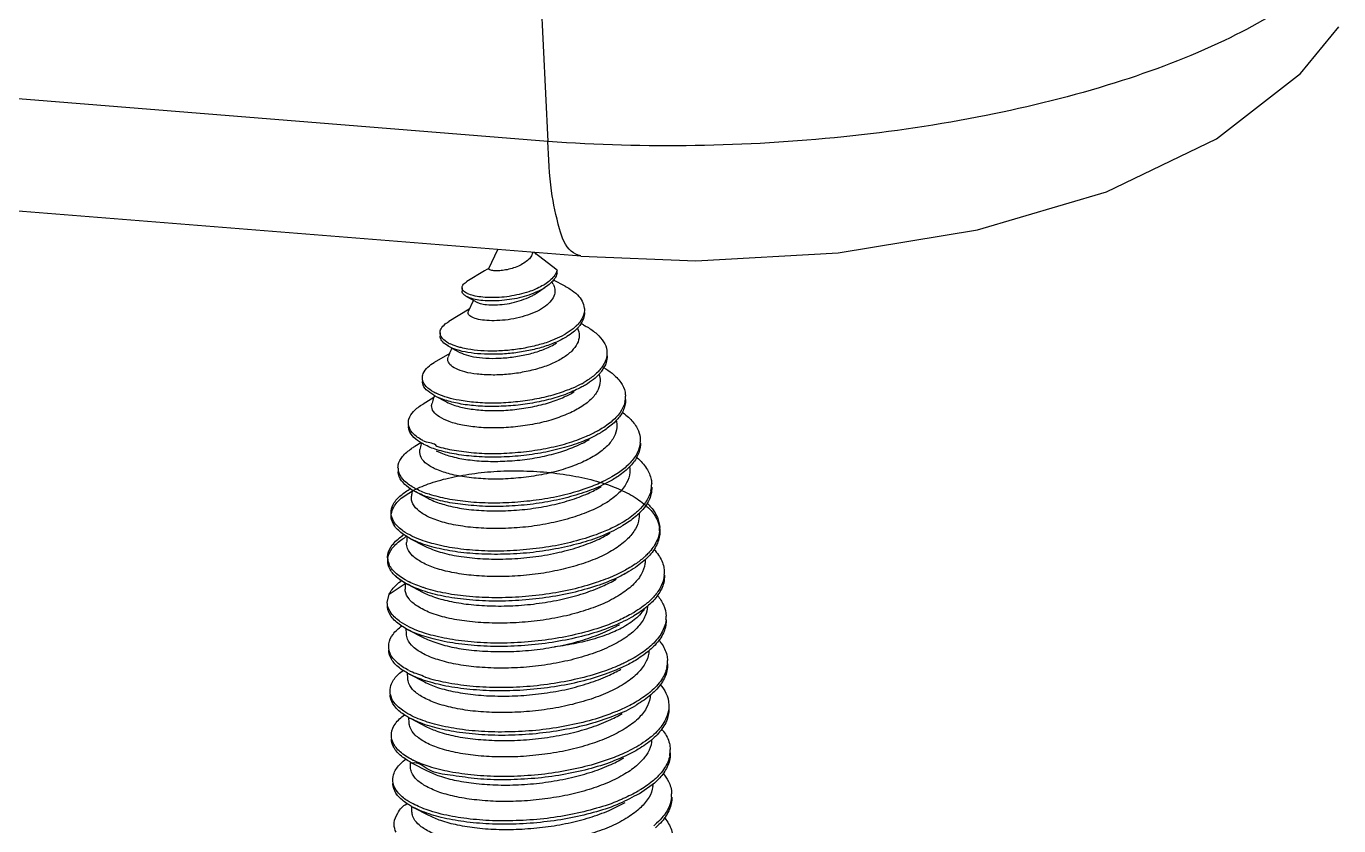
# Model space of a CAD drawing. Header units: millimetres. Extents: x 1860 to 2188, y -393 to -149.
# Drawn here: x 1985.12 to 1995.97, y -378.35 to -371.74 of the extents above; entities that cross this region are included whole.
import ezdxf

# ---------------------------------------------------------------- set-up
doc = ezdxf.new("R2010")
doc.units = ezdxf.units.MM
doc.layers.add('3_ALL_AXES', color=7, linetype='Continuous')

msp = doc.modelspace()

# ---------------------------------------------------------------- linework, layer by layer
at = {"color": 7, "linetype": 'Continuous'}
for p, q in [((1989.434, -372.691), (1893.702, -365.001)), ((1989.705, -373.64), (1893.973, -365.95)), ((1989.317, -370.377), (1989.434, -372.691)), ((1989.509, -373.754), (1989.32, -373.609)), ((1988.909, -373.76), (1988.764, -373.848)), ((1988.947, -373.737), (1988.909, -373.76)), ((1989.509, -373.782), (1989.509, -373.754)), ((1988.724, -373.9), (1988.725, -373.927)), ((1989.575, -373.886), (1989.479, -373.836)), ((1988.762, -373.972), (1988.797, -373.991)), ((1988.797, -373.991), (1988.846, -374.018)), ((1988.784, -374.078), (1988.615, -374.179)), ((1989.728, -374.207), (1989.706, -374.196)), ((1988.542, -374.273), (1988.543, -374.301)), ((1988.622, -374.442), (1988.495, -374.517)), ((1988.64, -374.399), (1988.707, -374.434)), ((1988.395, -374.647), (1988.396, -374.674)), ((1988.492, -374.808), (1988.402, -374.861)), ((1988.499, -374.794), (1988.595, -374.844)), ((1988.384, -375.181), (1988.333, -375.211)), ((1988.3, -375.559), (1988.288, -375.567)), ((1988.342, -375.588), (1988.448, -375.643)), ((1988.299, -375.974), (1988.411, -376.032)), ((1988.121, -376.434), (1988.255, -376.345)), ((1988.278, -376.354), (1988.396, -376.415)), ((1988.106, -376.502), (1988.121, -376.434)), ((1988.278, -376.727), (1988.402, -376.791)), ((1988.29, -377.094), (1988.414, -377.158)), ((1988.301, -377.461), (1988.425, -377.526)), ((1988.312, -377.829), (1988.437, -377.893)), ((1990.313, -377.994), (1990.191, -378.082)), ((1988.324, -378.196), (1988.448, -378.26))]:
    msp.add_line(p, q, dxfattribs=at)
for points in [[(1989.705, -373.64), (1990.655, -373.676), (1991.833, -373.61), (1992.983, -373.422), (1994.049, -373.108), (1994.959, -372.67), (1995.651, -372.129), (1995.968, -371.742)], [(1989.338, -373.945), (1989.376, -373.919), (1989.408, -373.899)]]:
    msp.add_lwpolyline(points, dxfattribs=at)
for centre, radius, start, end in [((1989.167, -373.496), 0.446, 300.9967, 302.645), ((1989.261, -373.625), 0.286, 311.7821, 312.9942), ((1989.271, -373.662), 0.273, 312.8166, 314.207), ((1989.285, -373.676), 0.253, 314.2039, 315.947), ((1988.861, -373.75), 0.219, 244.995, 245.3332), ((1989.432, -373.975), 0.337, 313.5072, 314.3414), ((1989.246, -373.715), 0.658, 299.1794, 300.0648), ((1988.766, -374.071), 0.325, 241.3194, 244.3553), ((1989.576, -374.329), 0.38, 314.9819, 315.7529), ((1989.619, -374.395), 0.324, 317.927, 323.085), ((1988.7, -374.379), 0.436, 241.1997, 244.0073), ((1989.329, -373.988), 0.803, 298.6453, 299.9814), ((1988.698, -374.411), 0.432, 242.0801, 242.5143), ((1989.878, -374.801), 0.197, 346.534, 1.5976), ((1989.404, -374.29), 0.908, 299.1627, 299.9718), ((1988.659, -374.683), 0.545, 242.2195, 243.8014), ((1990.003, -375.164), 0.195, 354.1325, 2.0026), ((1988.326, -375.386), 0.131, 182.1515, 200.5073), ((1989.753, -375.008), 0.495, 314.6474, 315.1343), ((1989.763, -375.018), 0.48, 315.1285, 316.8237), ((1989.772, -375.054), 0.469, 316.6649, 317.0703), ((1990.063, -375.526), 0.228, 345.9048, 1.5462), ((1988.62, -375.022), 0.606, 241.8562, 243.7065), ((1989.811, -375.352), 0.538, 313.1969, 314.0402), ((1989.513, -374.936), 1.051, 299.4948, 300.0051), ((1990.143, -375.891), 0.214, 354.824, 1.9903), ((1988.259, -376.126), 0.15, 182.2646, 201.1507), ((1989.833, -375.683), 0.595, 311.7716, 312.645), ((1990.156, -376.255), 0.24, 355.0807, 1.6139), ((1988.575, -375.777), 0.649, 240.2569, 242.703), ((1988.592, -375.716), 0.687, 241.6898, 243.6295), ((1989.815, -375.989), 0.678, 310.0507, 310.7512), ((1989.858, -376.038), 0.613, 310.7174, 313.5886), ((1989.573, -375.631), 1.111, 299.5409, 300.0108), ((1989.826, -376.029), 0.662, 310.0419, 311.547), ((1990.192, -376.622), 0.218, 354.9393, 1.9312), ((1988.57, -376.162), 0.635, 241.0729, 242.6952), ((1989.845, -376.375), 0.654, 309.7588, 310.6509), ((1990.182, -376.989), 0.24, 347.875, 1.6954), ((1988.601, -376.49), 0.679, 241.1317, 242.7154), ((1988.615, -376.435), 0.71, 242.1632, 243.615), ((1989.835, -376.716), 0.688, 309.8512, 310.3815), ((1989.84, -376.723), 0.679, 310.3819, 310.7256), ((1989.852, -376.763), 0.662, 310.7238, 311.3602), ((1988.595, -376.893), 0.64, 241.066, 242.6829), ((1989.867, -377.109), 0.654, 309.7307, 310.6391), ((1988.644, -377.155), 0.727, 242.8339, 243.6081), ((1990.207, -377.724), 0.237, 349.3327, 1.7964), ((1988.615, -377.241), 0.661, 241.1282, 242.7483), ((1989.863, -377.458), 0.678, 309.8707, 310.1817), ((1989.867, -377.463), 0.672, 310.1818, 310.465), ((1990.096, -377.993), 0.207, 351.7694, 357.5389), ((1989.876, -377.474), 0.658, 310.4624, 311.5046), ((1989.901, -377.529), 0.622, 311.4912, 313.3381), ((1989.635, -377.123), 1.084, 300.219, 300.5664), ((1990.231, -378.09), 0.225, 354.8347, 1.6681), ((1988.619, -377.624), 0.644, 241.0741, 242.6749), ((1989.889, -377.843), 0.656, 309.7036, 310.6181)]:
    msp.add_arc(centre, radius, start, end, dxfattribs=at)
for points, start_tangent, end_tangent in [([(1995.719, -371.44), (1995.024, -371.855), (1994.12, -372.206), (1993.054, -372.476), (1991.878, -372.652), (1990.651, -372.725), (1989.434, -372.691)], (-0.795938, -0.605378), (-0.997315, 0.073237)), ([(1989.706, -373.635), (1989.627, -373.598), (1989.53, -373.413), (1989.464, -373.1), (1989.434, -372.691)], (-0.985483, 0.169775), (-0.023241, 0.99973)), ([(1989.308, -373.608), (1989.298, -373.635), (1989.273, -373.667), (1989.236, -373.696), (1989.19, -373.721), (1989.137, -373.74), (1989.084, -373.753), (1989.035, -373.759), (1988.993, -373.76), (1988.963, -373.755), (1988.947, -373.748), (1988.946, -373.741)], (-0.197357, -0.980332), (0.261242, 0.965273)), ([(1989.49, -373.795), (1989.456, -373.834)], (-0.549177, -0.835706), (-0.731408, -0.68194)), ([(1989.509, -373.782), (1989.49, -373.823), (1989.48, -373.837)], (-0.263413, -0.964683), (-0.627948, -0.778256)), ([(1989.509, -373.754), (1989.49, -373.795)], (-0.263413, -0.964683), (-0.549177, -0.835706)), ([(1988.724, -373.9), (1988.731, -373.878), (1988.757, -373.853), (1988.764, -373.848)], (-0.007755, 0.99997), (0.85928, 0.511506)), ([(1988.737, -373.927), (1988.724, -373.903), (1988.724, -373.9)], (-0.694248, 0.719736), (-0.007755, 0.99997)), ([(1989.408, -373.899), (1989.347, -373.932), (1989.276, -373.96), (1989.197, -373.983), (1989.115, -373.998), (1989.032, -374.007), (1988.952, -374.009), (1988.879, -374.004), (1988.818, -373.993), (1988.769, -373.976), (1988.762, -373.972)], (-0.842479, -0.538729), (-0.884013, 0.467463)), ([(1989.326, -373.914), (1989.275, -373.933), (1989.196, -373.955), (1989.114, -373.971), (1989.031, -373.98), (1988.951, -373.981), (1988.879, -373.976), (1988.817, -373.965), (1988.77, -373.949)], (-0.92133, -0.388781), (-0.908748, 0.417346)), ([(1989.396, -373.878), (1989.346, -373.905), (1989.326, -373.914)], (-0.857126, -0.515106), (-0.92133, -0.388781)), ([(1989.452, -373.838), (1989.407, -373.872)], (-0.745613, -0.666379), (-0.841955, -0.539547)), ([(1989.456, -373.862), (1989.408, -373.899)], (-0.733433, -0.679762), (-0.842479, -0.538729)), ([(1989.48, -373.837), (1989.467, -373.852)], (-0.627948, -0.778256), (-0.695176, -0.718839)), ([(1989.477, -373.871), (1989.491, -373.911), (1989.487, -373.957)], (0.485464, -0.874257), (-0.278656, -0.960391)), ([(1989.575, -373.886), (1989.617, -373.911), (1989.678, -373.959), (1989.717, -374.012), (1989.734, -374.068), (1989.735, -374.077)], (0.887879, -0.460077), (0.02803, -0.999607)), ([(1988.762, -373.972), (1988.738, -373.955), (1988.725, -373.931), (1988.725, -373.927)], (-0.884013, 0.467463), (-0.007755, 0.99997)), ([(1988.769, -373.948), (1988.737, -373.927)], (-0.906269, 0.422702), (-0.694248, 0.719736)), ([(1989.487, -373.957), (1989.461, -374.006), (1989.414, -374.052), (1989.347, -374.093), (1989.266, -374.126), (1989.175, -374.151), (1989.081, -374.167), (1988.99, -374.172), (1988.909, -374.169), (1988.843, -374.157), (1988.797, -374.138), (1988.775, -374.114), (1988.777, -374.093)], (-0.278656, -0.960391), (0.364995, 0.93101)), ([(1988.846, -374.019), (1988.873, -374.029), (1988.927, -374.039), (1988.996, -374.041), (1989.075, -374.035), (1989.157, -374.02), (1989.236, -373.995), (1989.308, -373.963), (1989.338, -373.945)], (0.854774, -0.519), (0.830681, 0.556748)), ([(1989.728, -374.126), (1989.697, -374.184), (1989.668, -374.216)], (-0.307994, -0.951388), (-0.715158, -0.698963)), ([(1989.736, -374.104), (1989.728, -374.154), (1989.697, -374.211), (1989.679, -374.233)], (0.02803, -0.999607), (-0.682967, -0.730449)), ([(1989.735, -374.077), (1989.728, -374.126)], (0.02803, -0.999607), (-0.307994, -0.951388)), ([(1988.542, -374.273), (1988.551, -374.24), (1988.586, -374.199), (1988.615, -374.179)], (-0.012503, 0.999922), (0.857542, 0.514414)), ([(1989.676, -374.233), (1989.677, -374.235), (1989.692, -374.298), (1989.676, -374.361), (1989.63, -374.423), (1989.558, -374.48), (1989.462, -374.53), (1989.347, -374.57), (1989.222, -374.599), (1989.092, -374.617), (1988.964, -374.621), (1988.848, -374.614), (1988.748, -374.596), (1988.672, -374.568), (1988.623, -374.533)], (0.437868, -0.899039), (-0.652244, 0.758009)), ([(1989.642, -374.239), (1989.575, -374.284)], (-0.776293, -0.630372), (-0.865421, -0.501046)), ([(1989.679, -374.233), (1989.643, -374.266), (1989.589, -374.304)], (-0.682967, -0.730449), (-0.853171, -0.521632)), ([(1989.665, -374.219), (1989.642, -374.239)], (-0.725259, -0.688476), (-0.776293, -0.630372)), ([(1989.728, -374.207), (1989.757, -374.223), (1989.839, -374.282), (1989.894, -374.347), (1989.92, -374.418), (1989.921, -374.435)], (0.888202, -0.459453), (0.026975, -0.999636)), ([(1988.563, -374.32), (1988.543, -374.281), (1988.542, -374.273)], (-0.660707, 0.750644), (-0.012503, 0.999922)), ([(1988.616, -374.386), (1988.611, -374.383), (1988.564, -374.348), (1988.544, -374.309), (1988.543, -374.301)], (-0.885895, 0.463885), (-0.012503, 0.999922)), ([(1988.61, -374.356), (1988.563, -374.32)], (-0.877087, 0.480331), (-0.660707, 0.750644)), ([(1989.589, -374.304), (1989.567, -374.317), (1989.473, -374.361), (1989.364, -374.398), (1989.245, -374.425), (1989.121, -374.443), (1988.997, -374.45), (1988.879, -374.447), (1988.772, -374.435), (1988.681, -374.413), (1988.616, -374.386)], (-0.853171, -0.521632), (-0.885895, 0.463885)), ([(1989.49, -374.326), (1989.472, -374.334), (1989.364, -374.37), (1989.244, -374.398), (1989.12, -374.416), (1988.996, -374.423), (1988.878, -374.42), (1988.771, -374.407), (1988.716, -374.395)], (-0.92113, -0.389256), (-0.969597, 0.244708)), ([(1989.567, -374.289), (1989.49, -374.326)], (-0.87306, -0.487613), (-0.92113, -0.389256)), ([(1988.716, -374.395), (1988.68, -374.385), (1988.625, -374.364)], (-0.969597, 0.244708), (-0.901294, 0.433209)), ([(1988.707, -374.434), (1988.721, -374.441), (1988.796, -374.465), (1988.892, -374.48), (1989.003, -374.483), (1989.123, -374.475), (1989.243, -374.455), (1989.358, -374.424), (1989.459, -374.382), (1989.505, -374.356)], (0.888634, -0.458618), (0.849626, 0.527386)), ([(1989.921, -374.435), (1989.914, -374.49)], (0.026975, -0.999636), (-0.284308, -0.958733)), ([(1988.396, -374.647), (1988.403, -374.61), (1988.442, -374.556), (1988.495, -374.517)], (-0.016751, 0.99986), (0.858939, 0.512077)), ([(1988.623, -374.533), (1988.606, -374.494), (1988.61, -374.473)], (-0.652244, 0.758009), (0.364024, 0.931389)), ([(1989.914, -374.49), (1989.876, -374.561), (1989.848, -374.594)], (-0.284308, -0.958733), (-0.697731, -0.716359)), ([(1989.922, -374.463), (1989.915, -374.517), (1989.877, -374.589)], (0.026975, -0.999636), (-0.599832, -0.800126)), ([(1989.894, -374.558), (1989.964, -374.607), (1990.035, -374.682), (1990.071, -374.763), (1990.074, -374.795)], (0.85991, -0.510445), (0.028347, -0.999598)), ([(1988.4, -374.672), (1988.398, -374.664), (1988.396, -374.647)], (-0.316137, 0.948713), (-0.016751, 0.99986)), ([(1988.496, -374.793), (1988.491, -374.789), (1988.428, -374.743), (1988.399, -374.691), (1988.397, -374.674)], (-0.883599, 0.468245), (-0.016751, 0.99986)), ([(1988.49, -374.762), (1988.427, -374.715), (1988.4, -374.672)], (-0.876109, 0.482113), (-0.316137, 0.948713)), ([(1989.845, -374.598), (1989.809, -374.63), (1989.73, -374.683)], (-0.707307, -0.706906), (-0.866099, -0.499873)), ([(1989.859, -374.611), (1989.81, -374.657), (1989.743, -374.704)], (-0.669321, -0.742973), (-0.856152, -0.516724)), ([(1989.855, -374.613), (1989.865, -374.671), (1989.848, -374.742)], (0.341498, -0.939882), (-0.423275, -0.906001)), ([(1989.848, -374.742), (1989.797, -374.814), (1989.714, -374.881), (1989.605, -374.939), (1989.475, -374.988), (1989.325, -375.026), (1989.166, -375.049), (1989.01, -375.059), (1988.864, -375.054), (1988.729, -375.036), (1988.618, -375.006), (1988.538, -374.968), (1988.488, -374.922), (1988.473, -374.873), (1988.477, -374.855)], (-0.423275, -0.906001), (0.294674, 0.955598)), ([(1989.743, -374.704), (1989.714, -374.72), (1989.595, -374.775), (1989.457, -374.82), (1989.305, -374.853), (1989.147, -374.874), (1988.989, -374.881), (1988.837, -374.876), (1988.7, -374.858), (1988.583, -374.828), (1988.499, -374.794)], (-0.856152, -0.516724), (-0.887122, 0.461536)), ([(1988.604, -374.808), (1988.582, -374.801), (1988.509, -374.772)], (-0.95937, 0.282149), (-0.89867, 0.438624)), ([(1988.595, -374.844), (1988.651, -374.868), (1988.754, -374.895), (1988.878, -374.911), (1989.014, -374.915), (1989.159, -374.906), (1989.307, -374.883), (1989.447, -374.848), (1989.569, -374.802), (1989.653, -374.758)], (0.885377, -0.464874), (0.854459, 0.519518)), ([(1989.64, -374.729), (1989.594, -374.747), (1989.456, -374.792), (1989.304, -374.825), (1989.146, -374.846), (1988.988, -374.854), (1988.837, -374.848), (1988.699, -374.83), (1988.604, -374.808)], (-0.916326, -0.400432), (-0.95937, 0.282149)), ([(1989.713, -374.693), (1989.64, -374.729)], (-0.877519, -0.479542), (-0.916326, -0.400432)), ([(1988.281, -375.02), (1988.285, -374.985), (1988.324, -374.922), (1988.402, -374.861)], (-0.028362, 0.999598), (0.859294, 0.511482)), ([(1990.069, -374.847), (1990.03, -374.93), (1989.955, -375.01), (1989.857, -375.077)], (-0.233087, -0.972456), (-0.866237, -0.499633)), ([(1990.075, -374.823), (1990.07, -374.874), (1990.031, -374.958), (1990.003, -374.992)], (0.028347, -0.999598), (-0.671383, -0.741111)), ([(1990.003, -374.992), (1989.955, -375.037), (1989.871, -375.097)], (-0.671383, -0.741111), (-0.857445, -0.514575)), ([(1989.997, -374.994), (1990.003, -375.055), (1989.981, -375.13)], (0.256444, -0.966559), (-0.453399, -0.891308)), ([(1990.045, -374.927), (1990.127, -374.999), (1990.181, -375.083), (1990.197, -375.157)], (0.816455, -0.577408), (0.034507, -0.999404)), ([(1988.286, -375.05), (1988.281, -375.02)], (-0.29869, 0.95435), (-0.028362, 0.999598)), ([(1988.388, -375.184), (1988.327, -375.138), (1988.287, -375.077), (1988.282, -375.047)], (-0.864925, 0.501902), (-0.028362, 0.999598)), ([(1988.404, -375.165), (1988.326, -375.111), (1988.286, -375.05)], (-0.88468, 0.466199), (-0.29869, 0.95435)), ([(1989.871, -375.097), (1989.847, -375.111), (1989.709, -375.175), (1989.549, -375.227), (1989.372, -375.266), (1989.187, -375.291), (1989.001, -375.3), (1988.822, -375.294), (1988.658, -375.273), (1988.517, -375.239), (1988.409, -375.195)], (-0.857445, -0.514575), (-0.888065, 0.459717)), ([(1989.846, -375.083), (1989.762, -375.125)], (-0.873206, -0.487351), (-0.913647, -0.406508)), ([(1988.195, -375.391), (1988.197, -375.363), (1988.232, -375.295), (1988.306, -375.229), (1988.333, -375.211)], (-0.037071, 0.999313), (0.85834, 0.513081)), ([(1989.981, -375.13), (1989.925, -375.206), (1989.837, -375.277), (1989.719, -375.341), (1989.579, -375.395), (1989.421, -375.437), (1989.254, -375.465), (1989.084, -375.48), (1988.918, -375.48), (1988.763, -375.466), (1988.626, -375.44), (1988.516, -375.403), (1988.435, -375.358), (1988.386, -375.304), (1988.375, -375.247), (1988.376, -375.238)], (-0.453399, -0.891308), (0.213763, 0.976886)), ([(1988.409, -375.195), (1988.405, -375.193), (1988.388, -375.184)], (-0.888065, 0.459717), (-0.864925, 0.501902)), ([(1988.518, -375.212), (1988.517, -375.211), (1988.418, -375.172)], (-0.953821, 0.300375), (-0.897212, 0.4416)), ([(1988.509, -375.247), (1988.537, -375.26), (1988.642, -375.296), (1988.773, -375.321), (1988.921, -375.334), (1989.077, -375.333), (1989.242, -375.319), (1989.406, -375.291), (1989.558, -375.25), (1989.689, -375.199), (1989.776, -375.154)], (0.887049, -0.461676), (0.856271, 0.516527)), ([(1989.762, -375.125), (1989.709, -375.147), (1989.548, -375.2), (1989.371, -375.239), (1989.186, -375.263), (1989, -375.273), (1988.821, -375.266), (1988.658, -375.245), (1988.518, -375.212)], (-0.913647, -0.406508), (-0.953821, 0.300375)), ([(1990.196, -375.184), (1990.174, -375.26), (1990.113, -375.347)], (-0.101649, -0.99482), (-0.684164, -0.729328)), ([(1990.198, -375.185), (1990.198, -375.198), (1990.175, -375.287), (1990.116, -375.373)], (0.034507, -0.999404), (-0.681091, -0.732199)), ([(1990.165, -375.302), (1990.17, -375.306), (1990.249, -375.393), (1990.287, -375.486), (1990.291, -375.52)], (0.771021, -0.63681), (0.027882, -0.999611)), ([(1988.139, -375.79), (1988.154, -375.723), (1988.211, -375.65), (1988.31, -375.582), (1988.445, -375.522), (1988.612, -375.473), (1988.804, -375.438), (1989.014, -375.417), (1989.233, -375.414), (1989.453, -375.428), (1989.665, -375.459), (1989.86, -375.506), (1990.032, -375.569), (1990.172, -375.645), (1990.276, -375.731), (1990.339, -375.825), (1990.358, -375.924), (1990.333, -376.024), (1990.265, -376.121), (1990.156, -376.212), (1990.01, -376.295), (1989.834, -376.365), (1989.633, -376.421), (1989.417, -376.461), (1989.194, -376.484), (1988.972, -376.49), (1988.76, -376.477), (1988.567, -376.449), (1988.401, -376.405), (1988.267, -376.348), (1988.172, -376.282), (1988.12, -376.208), (1988.112, -376.131), (1988.148, -376.053), (1988.229, -375.979), (1988.268, -375.954)], (-0.022739, 0.999741), (0.860092, 0.510138)), ([(1988.299, -375.974), (1988.239, -375.938), (1988.168, -375.871), (1988.139, -375.798), (1988.154, -375.723), (1988.211, -375.65), (1988.31, -375.582), (1988.445, -375.522), (1988.612, -375.473), (1988.804, -375.438), (1989.014, -375.417), (1989.233, -375.414), (1989.453, -375.428), (1989.665, -375.459), (1989.86, -375.506), (1990.032, -375.569), (1990.172, -375.645), (1990.276, -375.731), (1990.339, -375.825), (1990.358, -375.924), (1990.333, -376.024), (1990.265, -376.121), (1990.156, -376.212), (1990.01, -376.295), (1989.834, -376.365), (1989.633, -376.421), (1989.417, -376.461), (1989.194, -376.484), (1988.972, -376.49), (1988.76, -376.477), (1988.567, -376.449), (1988.401, -376.405), (1988.267, -376.348), (1988.172, -376.282), (1988.12, -376.208), (1988.112, -376.131), (1988.148, -376.053), (1988.229, -375.979), (1988.268, -375.954)], (-0.888188, 0.459479), (0.860092, 0.510138)), ([(1988.313, -375.572), (1988.251, -375.525), (1988.204, -375.46), (1988.196, -375.419)], (-0.857985, 0.513675), (-0.037071, 0.999313)), ([(1988.334, -375.557), (1988.25, -375.498), (1988.203, -375.432)], (-0.881681, 0.471846), (-0.351356, 0.936242)), ([(1990.101, -375.36), (1990.016, -375.429), (1989.962, -375.463)], (-0.711438, -0.702749), (-0.864776, -0.502158)), ([(1990.113, -375.375), (1990.017, -375.456), (1989.974, -375.484)], (-0.686259, -0.727357), (-0.857642, -0.514247)), ([(1990.108, -375.381), (1990.11, -375.428), (1990.084, -375.513)], (0.161413, -0.986887), (-0.472094, -0.881548)), ([(1990.084, -375.513), (1990.02, -375.596), (1989.92, -375.674), (1989.79, -375.742), (1989.637, -375.799), (1989.461, -375.844), (1989.273, -375.875), (1989.084, -375.889), (1988.903, -375.888), (1988.73, -375.872), (1988.578, -375.841), (1988.456, -375.798), (1988.37, -375.746), (1988.318, -375.687), (1988.306, -375.622)], (-0.472094, -0.881548), (0.13169, 0.991291)), ([(1989.974, -375.484), (1989.888, -375.53), (1989.731, -375.593), (1989.553, -375.644), (1989.361, -375.681), (1989.162, -375.702), (1988.964, -375.708), (1988.775, -375.697), (1988.603, -375.673), (1988.454, -375.634), (1988.342, -375.588)], (-0.857642, -0.514247), (-0.888105, 0.459641)), ([(1989.861, -375.515), (1989.73, -375.566), (1989.552, -375.617), (1989.36, -375.653), (1989.161, -375.674), (1988.963, -375.68), (1988.774, -375.67), (1988.602, -375.645), (1988.457, -375.608)], (-0.911547, -0.411196), (-0.951004, 0.309179)), ([(1989.962, -375.463), (1989.887, -375.502), (1989.861, -375.515)], (-0.864776, -0.502158), (-0.911547, -0.411196)), ([(1988.138, -375.762), (1988.153, -375.696), (1988.211, -375.623), (1988.288, -375.567)], (-0.022739, 0.999741), (0.859017, 0.511947)), ([(1988.342, -375.588), (1988.335, -375.584), (1988.313, -375.572)], (-0.888105, 0.459641), (-0.857985, 0.513675)), ([(1988.457, -375.608), (1988.453, -375.607), (1988.352, -375.566)], (-0.951004, 0.309179), (-0.896456, 0.443133)), ([(1988.448, -375.643), (1988.477, -375.657), (1988.594, -375.697), (1988.739, -375.727), (1988.906, -375.742), (1989.083, -375.743), (1989.266, -375.729), (1989.445, -375.7), (1989.615, -375.656), (1989.765, -375.6), (1989.873, -375.544)], (0.887784, -0.460261), (0.857206, 0.514974)), ([(1990.284, -375.582), (1990.239, -375.676), (1990.185, -375.739)], (-0.243417, -0.969922), (-0.718819, -0.695197)), ([(1990.292, -375.547), (1990.285, -375.609), (1990.24, -375.704), (1990.194, -375.758)], (0.027882, -0.999611), (-0.702838, -0.71135)), ([(1990.179, -375.744), (1990.154, -375.767), (1990.039, -375.846)], (-0.728973, -0.684543), (-0.865967, -0.500101)), ([(1990.194, -375.758), (1990.154, -375.794), (1990.053, -375.866)], (-0.702838, -0.71135), (-0.858434, -0.512924)), ([(1990.252, -375.681), (1990.275, -375.704), (1990.338, -375.798), (1990.357, -375.883)], (0.726981, -0.686657), (0.034403, -0.999408)), ([(1988.141, -375.788), (1988.138, -375.77), (1988.138, -375.762)], (-0.235735, 0.971817), (-0.022739, 0.999741)), ([(1988.31, -375.953), (1988.238, -375.911), (1988.167, -375.843), (1988.141, -375.788)], (-0.897989, 0.440018), (-0.235735, 0.971817)), ([(1990.053, -375.866), (1990.032, -375.878), (1989.877, -375.952), (1989.696, -376.013), (1989.495, -376.059), (1989.284, -376.09), (1989.069, -376.103), (1988.861, -376.1), (1988.666, -376.081), (1988.493, -376.046), (1988.348, -375.998), (1988.299, -375.974)], (-0.858434, -0.512924), (-0.888188, 0.459479)), ([(1990.031, -375.851), (1989.933, -375.9)], (-0.870387, -0.492368), (-0.912051, -0.410077)), ([(1990.187, -375.762), (1990.186, -375.808), (1990.157, -375.893)], (0.105398, -0.99443), (-0.484801, -0.874625)), ([(1988.109, -376.132), (1988.111, -376.103), (1988.148, -376.026), (1988.228, -375.952), (1988.244, -375.941)], (-0.038203, 0.99927), (0.836984, 0.547227)), ([(1990.157, -375.893), (1990.092, -375.976), (1989.992, -376.055), (1989.861, -376.126), (1989.707, -376.185), (1989.537, -376.231), (1989.352, -376.265), (1989.16, -376.284), (1988.975, -376.287), (1988.8, -376.277), (1988.641, -376.253), (1988.503, -376.217), (1988.394, -376.17), (1988.316, -376.116), (1988.274, -376.056), (1988.266, -376.007)], (-0.484801, -0.874625), (0.055076, 0.998482)), ([(1988.422, -375.998), (1988.348, -375.97), (1988.31, -375.953)], (-0.950552, 0.310565), (-0.897989, 0.440018)), ([(1988.411, -376.032), (1988.433, -376.043), (1988.559, -376.089), (1988.718, -376.122), (1988.897, -376.14), (1989.086, -376.142), (1989.283, -376.128), (1989.48, -376.097), (1989.664, -376.05), (1989.825, -375.991), (1989.947, -375.929)], (0.888369, -0.45913), (0.857801, 0.513982)), ([(1989.933, -375.9), (1989.876, -375.924), (1989.695, -375.985), (1989.495, -376.032), (1989.283, -376.062), (1989.069, -376.076), (1988.86, -376.073), (1988.665, -376.053), (1988.492, -376.018), (1988.422, -375.998)], (-0.912051, -0.410077), (-0.950552, 0.310565)), ([(1990.356, -375.91), (1990.332, -375.996), (1990.264, -376.093), (1990.236, -376.121)], (-0.089675, -0.995971), (-0.735539, -0.677482)), ([(1990.358, -375.911), (1990.358, -375.924), (1990.333, -376.024), (1990.265, -376.121), (1990.243, -376.143)], (0.034403, -0.999408), (-0.726069, -0.687622)), ([(1990.308, -376.061), (1990.348, -376.11), (1990.391, -376.209), (1990.395, -376.248)], (0.687033, -0.726626), (0.028358, -0.999598)), ([(1988.253, -376.341), (1988.172, -376.282), (1988.12, -376.208), (1988.11, -376.16)], (-0.867835, 0.496853), (-0.038203, 0.99927)), ([(1988.266, -376.321), (1988.171, -376.254), (1988.119, -376.181)], (-0.880298, 0.474421), (-0.36122, 0.932481)), ([(1990.229, -376.127), (1990.155, -376.185), (1990.097, -376.221)], (-0.74578, -0.666192), (-0.864591, -0.502476)), ([(1990.236, -376.146), (1990.235, -376.182), (1990.204, -376.27)], (0.041977, -0.999119), (-0.494038, -0.86944)), ([(1990.204, -376.27), (1990.134, -376.357), (1990.028, -376.438), (1989.889, -376.512), (1989.724, -376.573), (1989.54, -376.621), (1989.345, -376.653), (1989.145, -376.67), (1988.949, -376.671), (1988.764, -376.657), (1988.599, -376.628), (1988.461, -376.586), (1988.356, -376.533), (1988.286, -376.472), (1988.255, -376.405), (1988.254, -376.391)], (-0.494038, -0.86944), (0.002661, 0.999996)), ([(1990.109, -376.242), (1990.01, -376.295), (1989.834, -376.365), (1989.633, -376.421), (1989.417, -376.461), (1989.194, -376.484), (1988.972, -376.49), (1988.76, -376.477), (1988.567, -376.449), (1988.401, -376.405), (1988.278, -376.354)], (-0.858212, -0.513295), (-0.888458, 0.458958)), ([(1989.985, -376.278), (1989.833, -376.337), (1989.633, -376.394), (1989.416, -376.434), (1989.193, -376.457), (1988.971, -376.462), (1988.759, -376.45), (1988.566, -376.421), (1988.405, -376.379)], (-0.911826, -0.410578), (-0.949947, 0.312411)), ([(1990.097, -376.221), (1990.009, -376.267), (1989.985, -376.278)], (-0.864591, -0.502476), (-0.911826, -0.410578)), ([(1990.396, -376.276), (1990.39, -376.338), (1990.343, -376.439), (1990.265, -376.525)], (0.028358, -0.999598), (-0.748278, -0.663385)), ([(1990.395, -376.275), (1990.389, -376.311), (1990.342, -376.412), (1990.28, -376.482)], (-0.085613, -0.996328), (-0.723866, -0.68994)), ([(1988.121, -376.434), (1988.179, -376.357), (1988.227, -376.318)], (0.420692, 0.907203), (0.81816, 0.574991)), ([(1988.405, -376.379), (1988.4, -376.377), (1988.287, -376.332)], (-0.949947, 0.312411), (-0.895851, 0.444354)), ([(1988.396, -376.415), (1988.496, -376.457), (1988.636, -376.494), (1988.799, -376.519), (1988.977, -376.53), (1989.167, -376.527), (1989.362, -376.508), (1989.552, -376.474), (1989.727, -376.427), (1989.884, -376.367), (1989.997, -376.309)], (0.888128, -0.459597), (0.85798, 0.513683)), ([(1988.109, -376.528), (1988.107, -376.513), (1988.106, -376.502)], (-0.221875, 0.975075), (-0.023681, 0.99972)), ([(1990.251, -376.508), (1990.129, -376.593)], (-0.765446, -0.6435), (-0.86592, -0.500183)), ([(1990.339, -376.444), (1990.389, -376.522), (1990.411, -376.614)], (0.646639, -0.762796), (0.033649, -0.999434)), ([(1988.262, -376.718), (1988.215, -376.689), (1988.139, -376.617), (1988.108, -376.54), (1988.107, -376.529)], (-0.875145, 0.483861), (-0.023681, 0.99972)), ([(1988.29, -376.705), (1988.214, -376.661), (1988.139, -376.59), (1988.109, -376.528)], (-0.897628, 0.440755), (-0.221875, 0.975075)), ([(1990.257, -376.534), (1990.238, -376.612), (1990.18, -376.701), (1990.085, -376.785), (1989.956, -376.86), (1989.8, -376.925), (1989.622, -376.977), (1989.43, -377.015), (1989.231, -377.038), (1989.033, -377.044), (1988.844, -377.035), (1988.672, -377.011), (1988.523, -376.974), (1988.405, -376.926), (1988.32, -376.868), (1988.273, -376.804), (1988.264, -376.762)], (-0.054282, -0.998526), (-0.038579, 0.999256)), ([(1990.143, -376.613), (1990.122, -376.625), (1989.957, -376.703), (1989.765, -376.768), (1989.552, -376.817), (1989.327, -376.85), (1989.099, -376.864), (1988.877, -376.861), (1988.67, -376.84), (1988.486, -376.803), (1988.332, -376.752), (1988.278, -376.727)], (-0.858798, -0.512314), (-0.888492, 0.458892)), ([(1990.121, -376.597), (1990.01, -376.653)], (-0.869992, -0.493066), (-0.914018, -0.405674)), ([(1990.252, -376.536), (1990.143, -376.613)], (-0.765446, -0.6435), (-0.858798, -0.512314)), ([(1990.228, -376.557), (1990.191, -376.605), (1990.161, -376.634)], (-0.515037, -0.857168), (-0.755418, -0.655243)), ([(1988.118, -376.869), (1988.119, -376.843), (1988.154, -376.765), (1988.226, -376.695)], (-0.040123, 0.999195), (0.801959, 0.597379)), ([(1988.414, -376.755), (1988.331, -376.724), (1988.29, -376.705)], (-0.951797, 0.306728), (-0.897628, 0.440755)), ([(1990.01, -376.653), (1989.957, -376.676), (1989.764, -376.74), (1989.551, -376.79), (1989.326, -376.822), (1989.098, -376.837), (1988.876, -376.833), (1988.669, -376.812), (1988.485, -376.775), (1988.414, -376.755)], (-0.914018, -0.405674), (-0.951797, 0.306728)), ([(1989.489, -376.868), (1989.678, -376.825), (1989.849, -376.768), (1989.997, -376.699), (1990.024, -376.684)], (0.98381, 0.179215), (0.858489, 0.512832)), ([(1990.041, -376.714), (1989.987, -376.74), (1989.841, -376.795), (1989.673, -376.838), (1989.489, -376.868)], (-0.884759, -0.466049), (-0.992787, -0.119892)), ([(1990.161, -376.634), (1990.105, -376.676), (1990.041, -376.714)], (-0.755418, -0.655243), (-0.884759, -0.466049)), ([(1990.41, -376.641), (1990.387, -376.726), (1990.319, -376.825), (1990.271, -376.871)], (-0.08732, -0.99618), (-0.758661, -0.651486)), ([(1990.411, -376.642), (1990.411, -376.651), (1990.388, -376.753), (1990.319, -376.853), (1990.277, -376.894)], (0.033649, -0.999434), (-0.751374, -0.659876)), ([(1988.402, -376.791), (1988.452, -376.813), (1988.581, -376.856), (1988.737, -376.887), (1988.914, -376.904), (1989.102, -376.907), (1989.297, -376.895), (1989.489, -376.868)], (0.888126, -0.4596), (0.98381, 0.179215)), ([(1990.349, -376.811), (1990.37, -376.838), (1990.416, -376.937), (1990.422, -376.982)], (0.646199, -0.763169), (0.029478, -0.999565)), ([(1988.129, -376.922), (1988.118, -376.869)], (-0.383411, 0.923578), (-0.040123, 0.999195)), ([(1988.273, -377.085), (1988.186, -377.024), (1988.13, -376.949), (1988.118, -376.896)], (-0.875531, 0.483161), (-0.040123, 0.999195)), ([(1988.283, -377.063), (1988.185, -376.996), (1988.129, -376.922)], (-0.884229, 0.467053), (-0.383411, 0.923578)), ([(1990.263, -376.878), (1990.209, -376.919), (1990.145, -376.959)], (-0.768713, -0.639594), (-0.864744, -0.502214)), ([(1990.277, -376.894), (1990.209, -376.946), (1990.157, -376.98)], (-0.751374, -0.659876), (-0.85842, -0.512948)), ([(1990.269, -376.896), (1990.267, -376.92), (1990.235, -377.009)], (-0.024496, -0.9997), (-0.500578, -0.865692)), ([(1988.129, -377.236), (1988.141, -377.173), (1988.197, -377.096), (1988.241, -377.06)], (-0.02004, 0.999799), (0.804836, 0.593497)), ([(1990.235, -377.009), (1990.167, -377.094), (1990.064, -377.174), (1989.929, -377.246), (1989.77, -377.306), (1989.593, -377.354), (1989.404, -377.388), (1989.209, -377.407), (1989.017, -377.411), (1988.834, -377.401), (1988.667, -377.376), (1988.524, -377.338), (1988.411, -377.29), (1988.329, -377.234), (1988.284, -377.17), (1988.276, -377.13)], (-0.500578, -0.865692), (-0.036468, 0.999335)), ([(1990.157, -376.98), (1990.062, -377.031), (1989.883, -377.103), (1989.679, -377.161), (1989.459, -377.202), (1989.231, -377.226), (1989.005, -377.232), (1988.789, -377.22), (1988.591, -377.192), (1988.421, -377.148), (1988.29, -377.094)], (-0.85842, -0.512948), (-0.88867, 0.458548)), ([(1988.414, -377.158), (1988.521, -377.203), (1988.667, -377.24), (1988.836, -377.265), (1989.019, -377.275), (1989.209, -377.271), (1989.404, -377.251), (1989.596, -377.217), (1989.772, -377.168), (1989.929, -377.108), (1990.037, -377.052)], (0.888416, -0.459038), (0.8582, 0.513316)), ([(1990.024, -377.02), (1989.882, -377.076), (1989.678, -377.133), (1989.458, -377.175), (1989.23, -377.199), (1989.004, -377.205), (1988.788, -377.193), (1988.59, -377.164), (1988.424, -377.122)], (-0.913705, -0.406378), (-0.951105, 0.308868)), ([(1990.145, -376.959), (1990.061, -377.003), (1990.024, -377.02)], (-0.864744, -0.502214), (-0.913705, -0.406378)), ([(1990.416, -377.039), (1990.372, -377.14), (1990.283, -377.238)], (-0.21065, -0.977561), (-0.75784, -0.65244)), ([(1990.423, -377.009), (1990.417, -377.067), (1990.372, -377.168), (1990.29, -377.26)], (0.029478, -0.999565), (-0.750546, -0.660818)), ([(1988.424, -377.122), (1988.42, -377.12), (1988.299, -377.072)], (-0.951105, 0.308868), (-0.895779, 0.4445)), ([(1988.132, -377.262), (1988.13, -377.252), (1988.129, -377.236)], (-0.218567, 0.975822), (-0.02004, 0.999799)), ([(1988.285, -377.453), (1988.244, -377.428), (1988.165, -377.357), (1988.131, -377.28), (1988.13, -377.264)], (-0.875091, 0.483958), (-0.02004, 0.999799)), ([(1988.312, -377.44), (1988.243, -377.4), (1988.164, -377.329), (1988.132, -377.262)], (-0.897314, 0.441393), (-0.218567, 0.975822)), ([(1990.275, -377.244), (1990.155, -377.327)], (-0.767703, -0.640805), (-0.865804, -0.500383)), ([(1990.284, -377.265), (1990.168, -377.347)], (-0.75784, -0.65244), (-0.858803, -0.512306)), ([(1990.28, -377.269), (1990.278, -377.288), (1990.246, -377.376)], (-0.047917, -0.998851), (-0.500578, -0.865692)), ([(1990.362, -377.18), (1990.409, -377.251), (1990.433, -377.349)], (0.643964, -0.765056), (0.032014, -0.999487)), ([(1990.246, -377.376), (1990.178, -377.462), (1990.073, -377.543), (1989.937, -377.614), (1989.78, -377.674), (1989.601, -377.722), (1989.407, -377.756), (1989.208, -377.775), (1989.016, -377.778), (1988.836, -377.767), (1988.67, -377.741), (1988.527, -377.703), (1988.415, -377.654), (1988.337, -377.597), (1988.295, -377.535), (1988.287, -377.497)], (-0.500578, -0.865692), (-0.036205, 0.999344)), ([(1990.168, -377.347), (1990.156, -377.355), (1989.992, -377.434), (1989.801, -377.5), (1989.588, -377.55), (1989.364, -377.583), (1989.135, -377.599), (1988.913, -377.596), (1988.704, -377.576), (1988.519, -377.54), (1988.363, -377.49), (1988.301, -377.461)], (-0.858803, -0.512306), (-0.888399, 0.459072)), ([(1990.155, -377.327), (1990.034, -377.389)], (-0.865804, -0.500383), (-0.914593, -0.404375)), ([(1990.432, -377.376), (1990.412, -377.454), (1990.347, -377.554), (1990.294, -377.606)], (-0.088548, -0.996072), (-0.758792, -0.651333)), ([(1990.434, -377.376), (1990.434, -377.38), (1990.413, -377.482), (1990.347, -377.582), (1990.3, -377.629)], (0.032014, -0.999487), (-0.751375, -0.659875)), ([(1990.433, -377.349), (1990.433, -377.352), (1990.432, -377.376)], (0.032014, -0.999487), (-0.088548, -0.996072)), ([(1988.14, -377.604), (1988.141, -377.583), (1988.173, -377.504), (1988.248, -377.43)], (-0.041616, 0.999134), (0.800678, 0.599095)), ([(1988.437, -377.49), (1988.362, -377.462), (1988.312, -377.44)], (-0.951668, 0.30713), (-0.897314, 0.441393)), ([(1988.425, -377.526), (1988.524, -377.567), (1988.667, -377.606), (1988.834, -377.631), (1989.014, -377.642), (1989.206, -377.639), (1989.405, -377.62), (1989.599, -377.586), (1989.777, -377.538), (1989.934, -377.478), (1990.048, -377.419)], (0.888186, -0.459483), (0.858216, 0.513288)), ([(1990.034, -377.389), (1989.992, -377.406), (1989.8, -377.472), (1989.587, -377.522), (1989.363, -377.556), (1989.134, -377.571), (1988.912, -377.569), (1988.703, -377.549), (1988.518, -377.513), (1988.437, -377.49)], (-0.914593, -0.404375), (-0.951668, 0.30713)), ([(1990.372, -377.546), (1990.389, -377.567), (1990.437, -377.666), (1990.444, -377.716)], (0.645752, -0.763547), (0.030834, -0.999525)), ([(1988.154, -377.661), (1988.14, -377.604)], (-0.411175, 0.911556), (-0.041616, 0.999134)), ([(1988.296, -377.82), (1988.213, -377.763), (1988.155, -377.688), (1988.141, -377.631)], (-0.875546, 0.483135), (-0.041616, 0.999134)), ([(1988.313, -377.802), (1988.212, -377.735), (1988.154, -377.661)], (-0.889673, 0.456599), (-0.411175, 0.911556)), ([(1990.168, -377.694), (1990.093, -377.733), (1990.047, -377.755)], (-0.864933, -0.501887), (-0.913767, -0.406238)), ([(1990.286, -377.612), (1990.239, -377.648), (1990.168, -377.694)], (-0.769023, -0.639221), (-0.864933, -0.501887)), ([(1990.3, -377.629), (1990.24, -377.676), (1990.18, -377.715)], (-0.751375, -0.659875), (-0.858476, -0.512854)), ([(1990.291, -377.631), (1990.29, -377.655), (1990.258, -377.743)], (-0.024588, -0.999698), (-0.500578, -0.865692)), ([(1988.152, -377.971), (1988.162, -377.913), (1988.215, -377.835), (1988.263, -377.794)], (-0.020129, 0.999797), (0.804732, 0.593638)), ([(1990.18, -377.715), (1990.094, -377.761), (1989.917, -377.834), (1989.714, -377.893), (1989.495, -377.935), (1989.267, -377.96), (1989.041, -377.967), (1988.824, -377.956), (1988.625, -377.929), (1988.453, -377.886), (1988.313, -377.829), (1988.312, -377.829)], (-0.858476, -0.512854), (-0.888856, 0.458187)), ([(1988.452, -377.858), (1988.321, -377.806)], (-0.952672, 0.304001), (-0.895761, 0.444536)), ([(1988.437, -377.893), (1988.536, -377.935), (1988.678, -377.973), (1988.842, -377.998), (1989.023, -378.01), (1989.216, -378.007), (1989.413, -377.988), (1989.605, -377.954), (1989.781, -377.907), (1989.941, -377.847), (1990.06, -377.786)], (0.888253, -0.459354), (0.858228, 0.513269)), ([(1990.047, -377.755), (1989.916, -377.806), (1989.713, -377.865), (1989.494, -377.908), (1989.267, -377.933), (1989.04, -377.94), (1988.823, -377.929), (1988.624, -377.901), (1988.452, -377.858)], (-0.913767, -0.406238), (-0.952672, 0.304001)), ([(1990.258, -377.743), (1990.236, -377.776), (1990.209, -377.809), (1990.177, -377.841)], (-0.500578, -0.865692), (-0.742634, -0.669698)), ([(1990.44, -377.768), (1990.398, -377.869), (1990.312, -377.967)], (-0.185957, -0.982558), (-0.74887, -0.662717)), ([(1990.445, -377.744), (1990.441, -377.795), (1990.399, -377.897), (1990.328, -377.981)], (0.030834, -0.999525), (-0.727121, -0.68651)), ([(1990.177, -377.841), (1990.07, -377.919), (1989.933, -377.989), (1989.774, -378.047), (1989.597, -378.093), (1989.409, -378.125), (1989.216, -378.143), (1989.027, -378.146), (1988.846, -378.134), (1988.681, -378.109), (1988.541, -378.071), (1988.43, -378.023), (1988.351, -377.967), (1988.306, -377.903), (1988.298, -377.864)], (-0.742634, -0.669698), (-0.035771, 0.99936)), ([(1990.385, -377.914), (1990.429, -377.98), (1990.456, -378.081), (1990.456, -378.084)], (0.645144, -0.764061), (0.029935, -0.999552)), ([(1988.155, -377.997), (1988.154, -377.992), (1988.152, -377.971)], (-0.215282, 0.976552), (-0.020129, 0.999797)), ([(1988.308, -378.188), (1988.272, -378.166), (1988.191, -378.096), (1988.154, -378.019), (1988.152, -377.999)], (-0.875166, 0.483823), (-0.020129, 0.999797)), ([(1988.335, -378.174), (1988.272, -378.139), (1988.191, -378.068), (1988.155, -377.997)], (-0.897033, 0.441963), (-0.215282, 0.976552)), ([(1990.298, -377.979), (1990.186, -378.057)], (-0.76749, -0.641061), (-0.861037, -0.508542)), ([(1990.301, -378.023), (1990.269, -378.111)], (-0.143432, -0.98966), (-0.500578, -0.865692)), ([(1990.269, -378.111), (1990.2, -378.196), (1990.095, -378.278), (1989.959, -378.35), (1989.801, -378.409), (1989.622, -378.457), (1989.428, -378.491), (1989.229, -378.51), (1989.037, -378.513), (1988.858, -378.501), (1988.692, -378.476), (1988.549, -378.437), (1988.438, -378.388), (1988.36, -378.332), (1988.317, -378.27), (1988.31, -378.232)], (-0.500578, -0.865692), (-0.036116, 0.999348)), ([(1990.191, -378.082), (1990.187, -378.084), (1990.026, -378.164), (1989.835, -378.231), (1989.624, -378.282), (1989.4, -378.316), (1989.171, -378.333), (1988.948, -378.332), (1988.739, -378.313), (1988.552, -378.278), (1988.394, -378.228), (1988.324, -378.196)], (-0.858709, -0.512464), (-0.88834, 0.459187)), ([(1990.056, -378.123), (1990.025, -378.137), (1989.835, -378.203), (1989.623, -378.255), (1989.399, -378.289), (1989.171, -378.305), (1988.947, -378.304), (1988.738, -378.285), (1988.551, -378.25), (1988.46, -378.224)], (-0.914698, -0.404139), (-0.951526, 0.307568)), ([(1990.18, -378.06), (1990.056, -378.123)], (-0.864105, -0.503312), (-0.914698, -0.404139)), ([(1990.455, -378.11), (1990.438, -378.183), (1990.374, -378.283), (1990.316, -378.34)], (-0.089225, -0.996011), (-0.759029, -0.651057)), ([(1990.457, -378.111), (1990.438, -378.211), (1990.375, -378.311), (1990.323, -378.363)], (0.029935, -0.999552), (-0.75141, -0.659835)), ([(1988.163, -378.338), (1988.163, -378.322), (1988.193, -378.243), (1988.267, -378.167), (1988.271, -378.165)], (-0.041807, 0.999126), (0.800098, 0.599869)), ([(1988.46, -378.224), (1988.393, -378.2), (1988.335, -378.174)], (-0.951526, 0.307568), (-0.897033, 0.441963)), ([(1988.448, -378.26), (1988.546, -378.302), (1988.685, -378.339), (1988.849, -378.365), (1989.03, -378.377), (1989.22, -378.374), (1989.413, -378.357), (1989.602, -378.325), (1989.779, -378.279), (1989.94, -378.22), (1990.071, -378.154)], (0.888269, -0.459325), (0.858239, 0.51325)), ([(1988.179, -378.4), (1988.163, -378.338)], (-0.438176, 0.898889), (-0.041807, 0.999126)), ([(1990.395, -378.28), (1990.408, -378.296), (1990.458, -378.394), (1990.467, -378.451)], (0.645262, -0.763961), (0.032236, -0.99948))]:
    msp.add_spline(points, degree=3, dxfattribs=dict(at, start_tangent=start_tangent, end_tangent=end_tangent))
at = {"layer": '3_ALL_AXES', "color": 7, "linetype": 'Continuous'}
for p, q in [((1988.946, -373.741), (1989.02, -373.585)), ((1989.339, -373.624), (1989.331, -373.61)), ((1989.477, -373.871), (1989.466, -373.851)), ((1988.777, -374.093), (1988.82, -374.004)), ((1988.389, -375.181), (1988.387, -375.19)), ((1988.264, -376.762), (1988.263, -376.717)), ((1988.275, -377.13), (1988.274, -377.083)), ((1988.287, -377.497), (1988.285, -377.452)), ((1988.298, -377.864), (1988.297, -377.818)), ((1988.31, -378.232), (1988.308, -378.187))]:
    msp.add_line(p, q, dxfattribs=at)
for centre, radius, start, end in [((1993.296, -376.314), 5.036, 158.1678, 158.5465), ((1993.289, -376.311), 5.028, 157.6378, 158.1678), ((1993.361, -376.337), 5.105, 162.5662, 163.1183), ((1993.356, -376.336), 5.099, 162.3908, 162.5661), ((1993.409, -376.35), 5.155, 166.9888, 167.5434), ((1993.442, -376.356), 5.188, 171.4309, 171.867), ((1993.441, -376.356), 5.187, 171.2725, 171.4309), ((1993.469, -376.359), 5.215, 175.5792, 176.1258), ((1993.467, -376.359), 5.213, 179.7661, 180.3426)]:
    msp.add_arc(centre, radius, start, end, dxfattribs=at)

doc.saveas('drawing.dxf')
